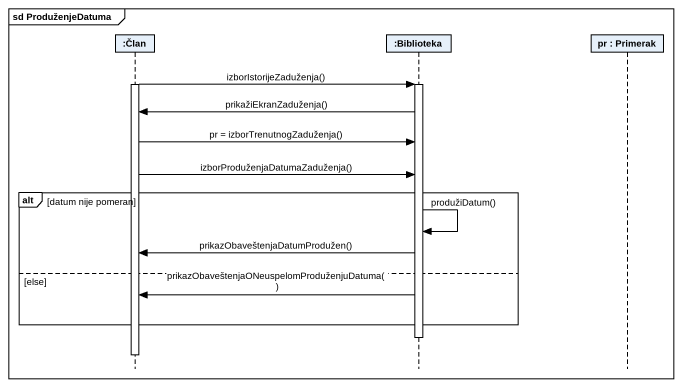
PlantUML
@startuml
mainframe sd ProduženjeDatuma
hide footbox
participant ":Član" as Član
participant ":Biblioteka" as Biblioteka
participant "pr : Primerak" as pr

activate Član
Član -> Biblioteka : izborIstorijeZaduženja()
activate Biblioteka
Biblioteka -> Član : prikažiEkranZaduženja()
Član -> Biblioteka : pr = izborTrenutnogZaduženja()
Član -> Biblioteka : izborProduženjaDatumaZaduženja()
alt datum nije pomeran
  Biblioteka -> Biblioteka : produžiDatum()
  Biblioteka -> Član : prikazObaveštenjaDatumProdužen()
else else
  Biblioteka -> Član : prikazObaveštenjaONeuspelomProduženjuDatuma()
end
deactivate Biblioteka
deactivate Član
@enduml
